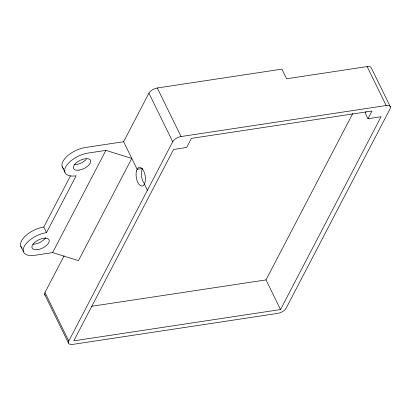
<?xml version="1.0" encoding="UTF-8"?>
<svg xmlns="http://www.w3.org/2000/svg" width="411" height="411" viewBox="0 0 411 411"><rect width="100%" height="100%" fill="white"/><g stroke="black" fill="none" stroke-linecap="round" stroke-linejoin="round"><path stroke-width="0.62" d="M22.127 248.182A18.839 9.078 -26.1 0 1 25.035 236.34A18.839 9.078 -26.1 0 1 43.792 227.042L70.445 175.929M46.515 232.605L76.133 175.81A18.839 9.078 -26.1 0 1 65.709 166.923A18.839 9.078 -26.1 0 1 87.975 153.092L105.899 150.38L131.777 158.41L78.47 260.641L52.593 252.611L34.668 255.318A18.839 9.078 -26.1 0 1 24.249 246.436A18.839 9.078 -26.1 0 1 46.515 232.605L43.792 227.042M52.593 252.611L105.899 150.38M45.205 295.257A7.064 3.406 -26.1 0 1 44.979 292.519L64.116 255.817M144.138 183.316A9.422 4.521 81.4 0 1 142.427 168.5L137.115 169.306L123.608 141.728L148.926 93.174A7.064 3.406 -26.1 0 1 157.279 87.985L281.9 69.135L286.616 78.768L367.11 66.592A7.064 3.406 -26.1 0 1 371.308 67.923L390.373 106.839M68.765 341.073L172.712 141.728A7.064 3.406 -26.1 0 1 181.066 136.539L386.176 105.514A7.064 3.406 -26.1 0 1 390.085 108.843L286.138 308.188A7.064 3.406 -26.1 0 1 277.785 313.377L72.675 344.408A7.064 3.406 -26.1 0 1 68.765 341.073L44.979 292.519M280.528 309.56L381.069 116.745L367.994 118.722L371.996 111.057L191.398 138.379L186.661 147.467L173.586 149.445L73.785 340.837L280.528 309.56L266.004 279.906L352.772 113.503M366.129 111.52L365.271 113.164L367.994 118.722M123.608 141.728L85.252 147.534A18.839 9.078 -26.1 0 0 66.5 156.827A18.839 9.078 -26.1 0 0 63.587 168.669M91.602 306.293L266.004 279.906M367.11 66.592L386.176 105.514M157.279 87.985L181.066 136.539M148.926 93.174L172.712 141.728M144.379 184.128L147.395 190.288M62.215 166.712L64.938 172.271M44.691 294.523L68.478 343.077M20.756 246.225L23.478 251.784M86.459 159.165A9.422 4.536 -26.1 0 1 74.355 164.698M45.755 237.666A9.422 4.536 -26.1 0 1 32.895 244.206M37.632 249.641A9.422 4.536 -26.1 0 0 49.15 240.05A9.422 4.536 -26.1 0 0 34.997 242.192A9.422 4.536 -26.1 0 0 37.632 249.641M79.092 170.128A9.422 4.536 -26.1 0 0 90.61 160.542A9.422 4.536 -26.1 0 0 76.456 162.684A9.422 4.536 -26.1 0 0 79.092 170.128M136.473 171.027A9.422 4.521 81.4 0 0 141.22 185.978A9.422 4.521 81.4 0 0 144.549 173.149A9.422 4.521 81.4 0 0 136.473 171.027"/></g></svg>
